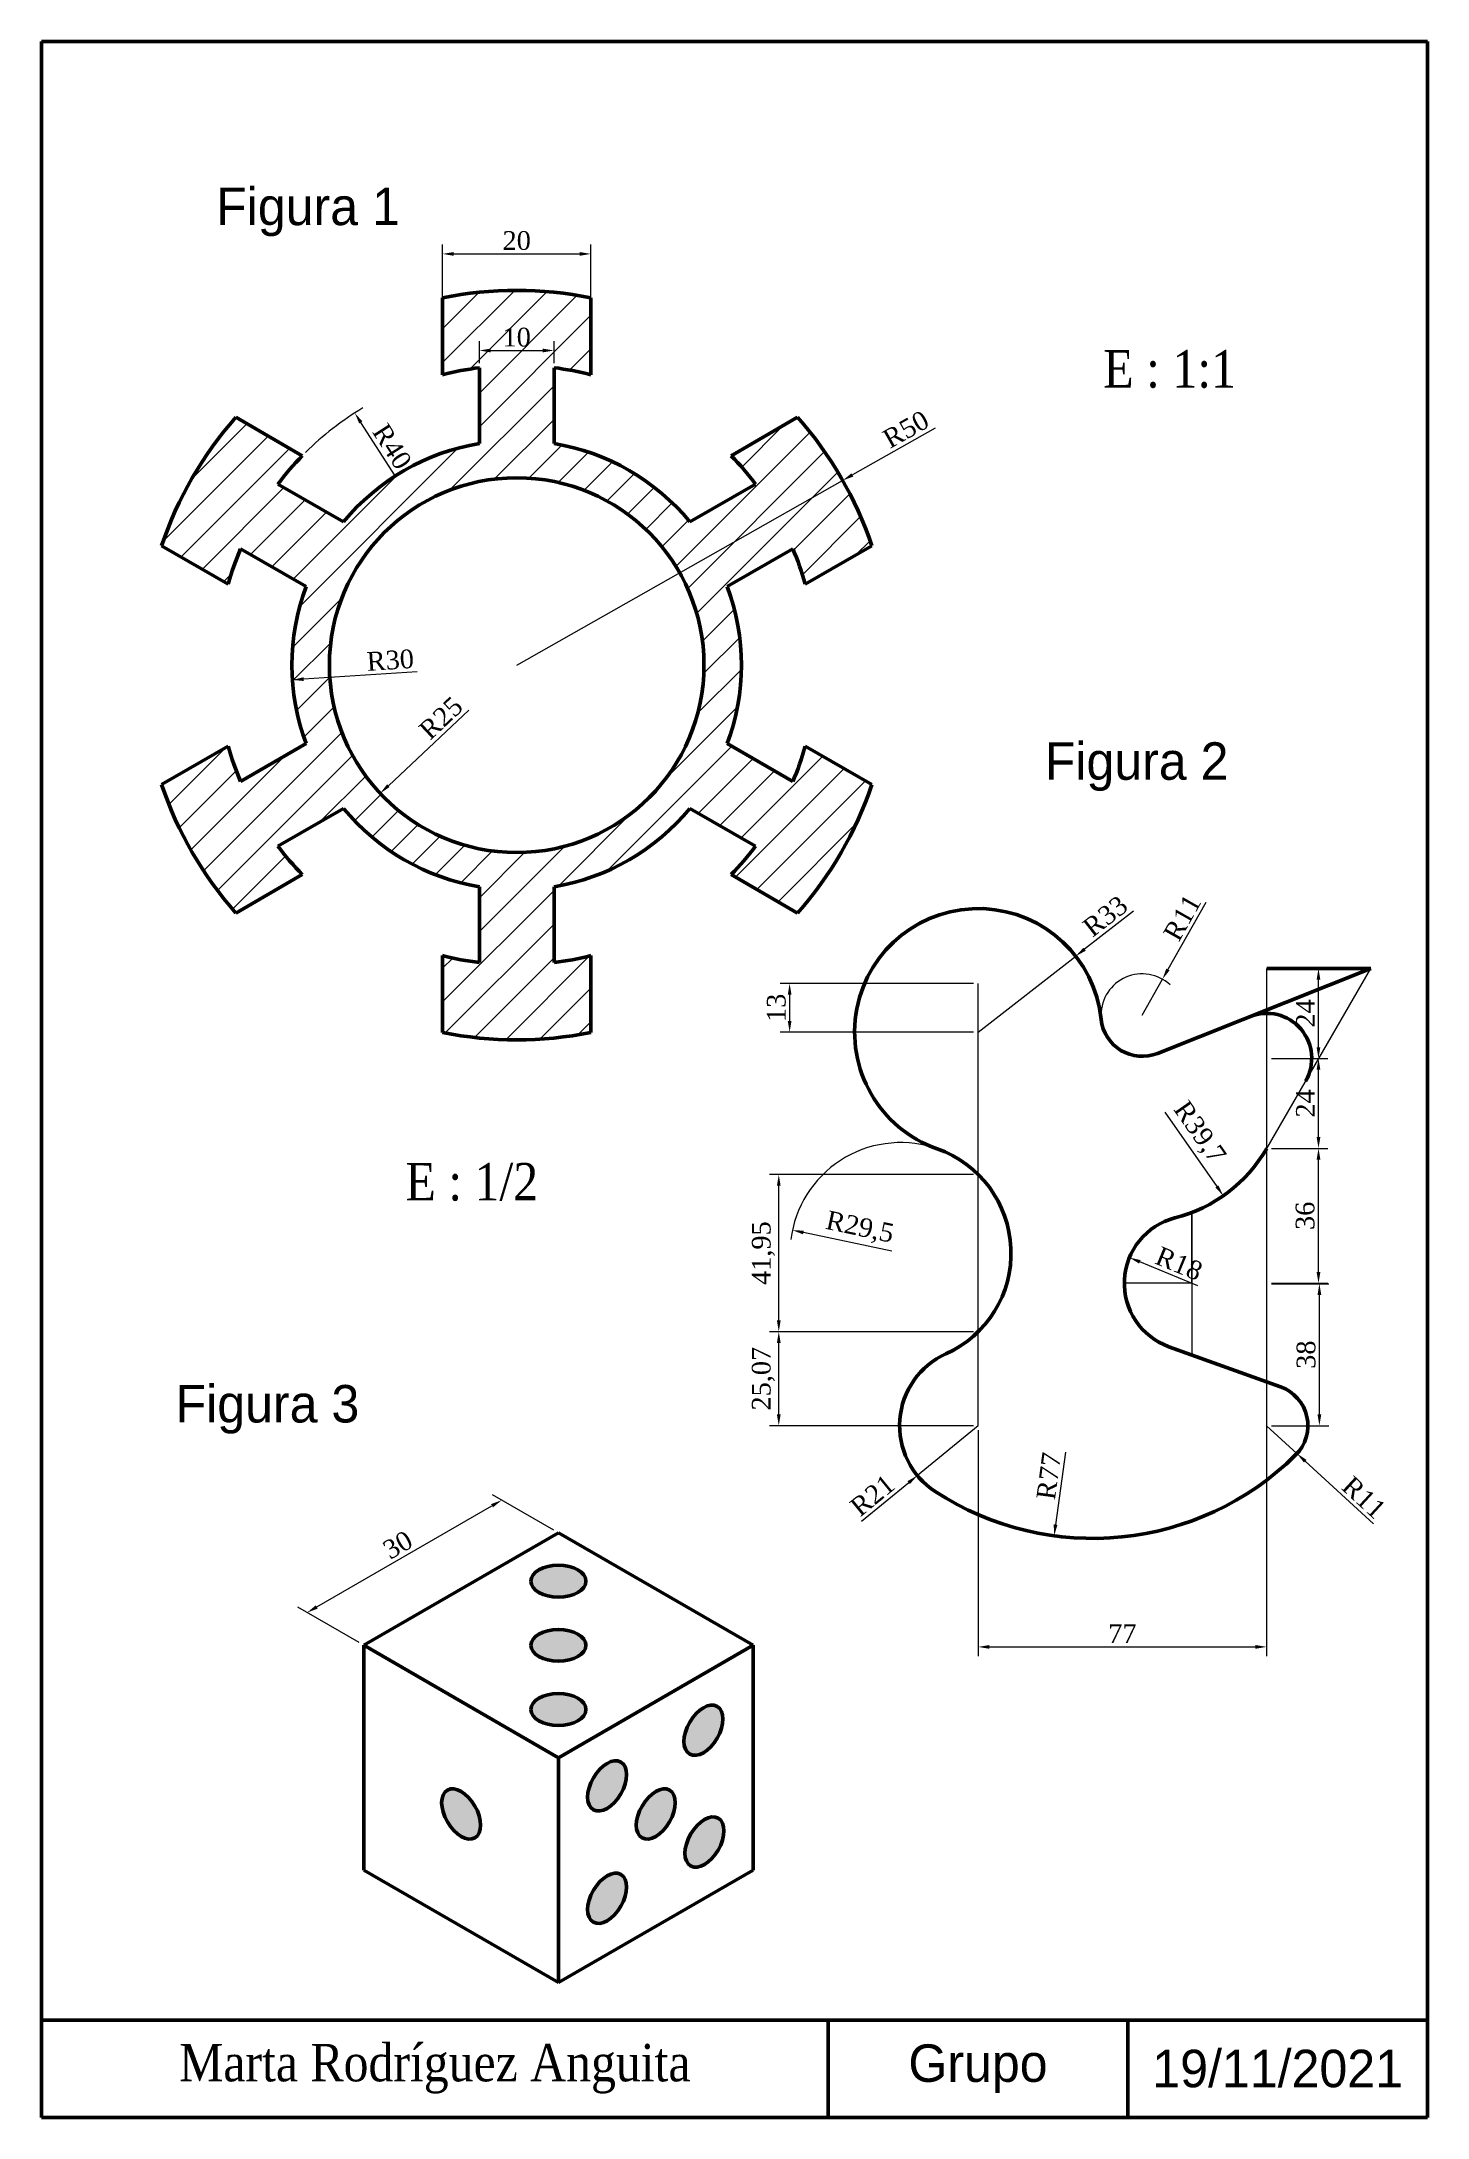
# Model space of a CAD drawing. Header units: millimetres. Extents: x 20 to 205, y 10 to 287.
import ezdxf

# ---------------------------------------------------------------- set-up
doc = ezdxf.new("R2010")
doc.units = ezdxf.units.MM
for name, color, linetype, lineweight in [('Auxiliares', 2, 'Continuous', 15), ('Cajetín', 1, 'Continuous', 50), ('Contorno', 7, 'Continuous', 50), ('Cotas', 4, 'Continuous', 15), ('Sombreado', 6, 'Continuous', 15), ('Textos', 5, 'Continuous', 15)]:
    doc.layers.add(name, color=color, linetype=linetype, lineweight=lineweight)
doc.styles.add('Estilo cotas', font='times.ttf')
doc.styles.add('Estilo1', font='GARA.TTF')
doc.styles.add('Estilo2', font='FORTE.TTF')
doc.dimstyles.new('Acotación', dxfattribs={"dimtxt": 2.5, "dimasz": 1.5, "dimexe": 1.25, "dimexo": 0.625, "dimgap": 0.5, "dimtad": 1, "dimtxsty": 'Estilo cotas', "dimcen": 2.5, "dimclrd": 256, "dimclre": 256, "dimadec": 0, "dimazin": 0, "dimtfac": 1, "dimtmove": 0, "dimatfit": 3, "dimfxl": 1, "dimlwd": -1, "dimlwe": -1, "dimarcsym": 0})

# ---------------------------------------------------------------- blocks, each defined once
blk = doc.blocks.new('*D7')
at = {"layer": 'Cotas', "transparency": 16777216}
for p, q in [((56.75, 78.12), (80.13, 91.62)), ((88.38, 88.36), (80.18, 93.09)), ((62.39, 73.36), (54.2, 78.09))]:
    blk.add_line(p, q, dxfattribs=at)
for points in [[(80.01, 91.84), (80.26, 91.4), (81.43, 92.37)], [(56.62, 78.34), (56.87, 77.9), (55.45, 77.37)]]:
    blk.add_solid(points, dxfattribs=at)
at = {"layer": 'Defpoints', "color": 0, "transparency": 16777216}
for p in [(81.43, 92.37), (89, 88), (63.02, 73)]:
    blk.add_point(p, dxfattribs=at)
at = {"layer": 'Cotas', "color": 0, "transparency": 16777216, "insert": (67.55, 86.4), "char_height": 2.5, "attachment_point": 5, "rotation": 30, "style": 'Estilo cotas'}
blk.add_mtext('30', dxfattribs=at)
blk = doc.blocks.new('*D9')
at = {"layer": 'Cotas', "transparency": 16777216}
for p, q in [((139.28, 235.42), (128.24, 229.17)), ((83.43, 203.79), (126.93, 228.43))]:
    blk.add_line(p, q, dxfattribs=at)
blk.add_solid([(128.12, 229.39), (128.36, 228.95), (126.93, 228.43)], dxfattribs=at)
at = {"layer": 'Defpoints', "color": 0, "transparency": 16777216}
for p in [(126.93, 228.43), (83.43, 203.79)]:
    blk.add_point(p, dxfattribs=at)
at = {"layer": 'Cotas', "color": 0, "transparency": 16777216, "insert": (135.38, 235.25), "char_height": 2.5, "attachment_point": 5, "rotation": 29.5272, "style": 'Estilo cotas'}
blk.add_mtext('R50', dxfattribs=at)
blk = doc.blocks.new('*D10')
at = {"layer": 'Cotas', "transparency": 16777216}
blk.add_line((77.03, 197.78), (66.3, 187.7), dxfattribs=at)
blk.add_solid([(66.13, 187.88), (66.47, 187.52), (65.2, 186.68)], dxfattribs=at)
at = {"layer": 'Defpoints', "color": 0, "transparency": 16777216}
for p in [(83.43, 203.79), (65.2, 186.68)]:
    blk.add_point(p, dxfattribs=at)
at = {"layer": 'Cotas', "color": 0, "transparency": 16777216, "insert": (73.32, 196.73), "char_height": 2.5, "attachment_point": 5, "rotation": 43.1951, "style": 'Estilo cotas'}
blk.add_mtext('R25', dxfattribs=at)
blk = doc.blocks.new('*D11')
at = {"layer": 'Cotas', "transparency": 16777216}
blk.add_line((70.15, 202.91), (54.99, 201.92), dxfattribs=at)
blk.add_solid([(54.97, 202.17), (55.01, 201.67), (53.49, 201.82)], dxfattribs=at)
at = {"layer": 'Defpoints', "color": 0, "transparency": 16777216}
for p in [(83.43, 203.79), (53.49, 201.82)]:
    blk.add_point(p, dxfattribs=at)
at = {"layer": 'Cotas', "color": 0, "transparency": 16777216, "insert": (66.56, 204.45), "char_height": 2.5, "attachment_point": 5, "rotation": 3.7647, "style": 'Estilo cotas'}
blk.add_mtext('R30', dxfattribs=at)
blk = doc.blocks.new('*D12')
at = {"layer": 'Cotas', "transparency": 16777216}
blk.add_line((67.19, 229.06), (62.62, 236.18), dxfattribs=at)
blk.add_arc((83.43, 203.79), 40, 120.9286, 134.7825, dxfattribs=at)
blk.add_solid([(62.83, 236.31), (62.41, 236.04), (61.81, 237.44)], dxfattribs=at)
at = {"layer": 'Defpoints', "color": 0, "transparency": 16777216}
for p in [(61.81, 237.44), (83.43, 203.79)]:
    blk.add_point(p, dxfattribs=at)
at = {"layer": 'Cotas', "color": 0, "transparency": 16777216, "insert": (66.8, 232.95), "char_height": 2.5, "attachment_point": 5, "rotation": 302.7191, "style": 'Estilo cotas'}
blk.add_mtext('R40', dxfattribs=at)
blk = doc.blocks.new('*D13')
at = {"layer": 'Cotas', "transparency": 16777216}
for p, q in [((73.53, 248.3), (73.53, 259.91)), ((75.03, 258.66), (91.82, 258.66)), ((93.32, 248.3), (93.32, 259.91))]:
    blk.add_line(p, q, dxfattribs=at)
for points in [[(75.03, 258.91), (75.03, 258.41), (73.53, 258.66)], [(91.82, 258.91), (91.82, 258.41), (93.32, 258.66)]]:
    blk.add_solid(points, dxfattribs=at)
at = {"layer": 'Defpoints', "color": 0, "transparency": 16777216}
for p in [(93.32, 258.66), (73.53, 247.67), (93.32, 247.67)]:
    blk.add_point(p, dxfattribs=at)
at = {"layer": 'Cotas', "color": 0, "transparency": 16777216, "insert": (83.43, 260.43), "char_height": 2.5, "attachment_point": 5, "style": 'Estilo cotas'}
blk.add_mtext('20', dxfattribs=at)
blk = doc.blocks.new('*D14')
at = {"layer": 'Cotas', "transparency": 16777216}
for p, q in [((78.45, 244.1), (78.45, 247.02)), ((88.41, 244.1), (88.41, 247.02)), ((79.95, 245.77), (86.91, 245.77))]:
    blk.add_line(p, q, dxfattribs=at)
for points in [[(79.95, 246.02), (79.95, 245.52), (78.45, 245.77)], [(86.91, 246.02), (86.91, 245.52), (88.41, 245.77)]]:
    blk.add_solid(points, dxfattribs=at)
at = {"layer": 'Defpoints', "color": 0, "transparency": 16777216}
for p in [(88.41, 245.77), (78.45, 243.48), (88.41, 243.48)]:
    blk.add_point(p, dxfattribs=at)
at = {"layer": 'Cotas', "color": 0, "transparency": 16777216, "insert": (83.43, 247.54), "char_height": 2.5, "attachment_point": 5, "style": 'Estilo cotas'}
blk.add_mtext('10', dxfattribs=at)
blk = doc.blocks.new('*D17')
at = {"layer": 'Cotas', "transparency": 16777216}
for p, q in [((175.41, 172.13), (170.36, 163.19)), ((166.92, 157.09), (169.62, 161.88))]:
    blk.add_line(p, q, dxfattribs=at)
blk.add_arc((166.92, 157.09), 5.5, 47.5154, 179.4437, dxfattribs=at)
blk.add_solid([(170.14, 163.31), (170.58, 163.07), (169.62, 161.88)], dxfattribs=at)
at = {"layer": 'Defpoints', "color": 0, "transparency": 16777216}
for p in [(169.62, 161.88), (166.92, 157.09)]:
    blk.add_point(p, dxfattribs=at)
at = {"layer": 'Cotas', "color": 0, "transparency": 16777216, "insert": (172.26, 170.1), "char_height": 2.5, "attachment_point": 5, "rotation": 60.5371, "style": 'Estilo cotas'}
blk.add_mtext('R11', dxfattribs=at)
blk = doc.blocks.new('*D18')
at = {"layer": 'Cotas', "transparency": 16777216}
blk.add_line((156.67, 98.79), (155.36, 89.1), dxfattribs=at)
blk.add_solid([(155.11, 89.14), (155.61, 89.07), (155.16, 87.62)], dxfattribs=at)
at = {"layer": 'Defpoints', "color": 0, "transparency": 16777216}
for p in [(160.32, 125.77), (155.16, 87.62)]:
    blk.add_point(p, dxfattribs=at)
at = {"layer": 'Cotas', "color": 0, "transparency": 16777216, "insert": (154.44, 95.59), "char_height": 2.5, "attachment_point": 5, "rotation": 82.2869, "style": 'Estilo cotas'}
blk.add_mtext('R77', dxfattribs=at)
blk = doc.blocks.new('*D19')
at = {"layer": 'Cotas', "transparency": 16777216}
for p, q in [((183.53, 102.31), (187.58, 98.59)), ((197.78, 89.19), (188.68, 97.57))]:
    blk.add_line(p, q, dxfattribs=at)
blk.add_solid([(188.85, 97.75), (188.51, 97.39), (187.58, 98.59)], dxfattribs=at)
at = {"layer": 'Defpoints', "color": 0, "transparency": 16777216}
for p in [(183.53, 102.31), (187.58, 98.59)]:
    blk.add_point(p, dxfattribs=at)
at = {"layer": 'Cotas', "color": 0, "transparency": 16777216, "insert": (196.53, 92.73), "char_height": 2.5, "attachment_point": 5, "rotation": 317.3619, "style": 'Estilo cotas'}
blk.add_mtext('R11', dxfattribs=at)
blk = doc.blocks.new('*D20')
at = {"layer": 'Cotas', "transparency": 16777216}
blk.add_line((169.95, 144.12), (176.88, 134.22), dxfattribs=at)
blk.add_solid([(177.09, 134.37), (176.68, 134.08), (177.74, 133)], dxfattribs=at)
at = {"layer": 'Defpoints', "color": 0, "transparency": 16777216}
for p in [(166.35, 149.25), (177.74, 133)]:
    blk.add_point(p, dxfattribs=at)
at = {"layer": 'Cotas', "color": 0, "transparency": 16777216, "insert": (174.42, 141.33), "char_height": 2.5, "attachment_point": 5, "rotation": 305.0094, "style": 'Estilo cotas'}
blk.add_mtext('R39,7', dxfattribs=at)
blk = doc.blocks.new('*D21')
at = {"layer": 'Cotas', "transparency": 16777216}
for p, q in [((165.76, 170.98), (159.23, 165.88)), ((145.03, 154.81), (158.05, 164.96))]:
    blk.add_line(p, q, dxfattribs=at)
blk.add_solid([(159.07, 166.08), (159.38, 165.68), (158.05, 164.96)], dxfattribs=at)
at = {"layer": 'Defpoints', "color": 0, "transparency": 16777216}
for p in [(158.05, 164.96), (145.03, 154.81)]:
    blk.add_point(p, dxfattribs=at)
at = {"layer": 'Cotas', "color": 0, "transparency": 16777216, "insert": (162, 170.29), "char_height": 2.5, "attachment_point": 5, "rotation": 37.9484, "style": 'Estilo cotas'}
blk.add_mtext('R33', dxfattribs=at)
blk = doc.blocks.new('*D22')
at = {"layer": 'Cotas', "transparency": 16777216}
blk.add_line((174.35, 120.98), (166.6, 124.17), dxfattribs=at)
blk.add_solid([(166.7, 124.4), (166.51, 123.94), (165.21, 124.74)], dxfattribs=at)
at = {"layer": 'Defpoints', "color": 0, "transparency": 16777216}
for p in [(165.21, 124.74), (173.53, 121.31)]:
    blk.add_point(p, dxfattribs=at)
at = {"layer": 'Cotas', "color": 0, "transparency": 16777216, "insert": (171.84, 123.93), "char_height": 2.5, "attachment_point": 5, "rotation": 337.5874, "style": 'Estilo cotas'}
blk.add_mtext('R18', dxfattribs=at)
blk = doc.blocks.new('*D23')
at = {"layer": 'Cotas', "transparency": 16777216}
for p, q in [((145.03, 102.31), (136.91, 95.66)), ((129.45, 89.55), (135.75, 94.71))]:
    blk.add_line(p, q, dxfattribs=at)
blk.add_solid([(135.59, 94.9), (135.91, 94.51), (136.91, 95.66)], dxfattribs=at)
at = {"layer": 'Defpoints', "color": 0, "transparency": 16777216}
for p in [(145.03, 102.31), (136.91, 95.66)]:
    blk.add_point(p, dxfattribs=at)
at = {"layer": 'Cotas', "color": 0, "transparency": 16777216, "insert": (130.91, 93.01), "char_height": 2.5, "attachment_point": 5, "rotation": 39.3189, "style": 'Estilo cotas'}
blk.add_mtext('R21', dxfattribs=at)
blk = doc.blocks.new('*D24')
at = {"layer": 'Cotas', "transparency": 16777216}
blk.add_line((133.48, 125.58), (121.7, 128.08), dxfattribs=at)
blk.add_arc((134.66, 125.33), 14.75, 73.0436, 172.8829, dxfattribs=at)
blk.add_solid([(121.75, 128.33), (121.65, 127.84), (120.23, 128.39)], dxfattribs=at)
at = {"layer": 'Defpoints', "color": 0, "transparency": 16777216}
for p in [(120.23, 128.39), (134.66, 125.33)]:
    blk.add_point(p, dxfattribs=at)
at = {"layer": 'Cotas', "color": 0, "transparency": 16777216, "insert": (129.2, 128.59), "char_height": 2.5, "attachment_point": 5, "rotation": 348.0273, "style": 'Estilo cotas'}
blk.add_mtext('R29,5', dxfattribs=at)
blk = doc.blocks.new('*D25')
at = {"layer": 'Cotas', "transparency": 16777216}
for p, q in [((145.03, 101.69), (145.03, 71.54)), ((183.53, 101.69), (183.53, 71.54)), ((146.53, 72.79), (182.03, 72.79))]:
    blk.add_line(p, q, dxfattribs=at)
for points in [[(146.53, 73.04), (146.53, 72.54), (145.03, 72.79)], [(182.03, 73.04), (182.03, 72.54), (183.53, 72.79)]]:
    blk.add_solid(points, dxfattribs=at)
at = {"layer": 'Defpoints', "color": 0, "transparency": 16777216}
for p in [(145.03, 102.31), (183.53, 102.31), (183.53, 72.79)]:
    blk.add_point(p, dxfattribs=at)
at = {"layer": 'Cotas', "color": 0, "transparency": 16777216, "insert": (164.28, 74.57), "char_height": 2.5, "attachment_point": 5, "style": 'Estilo cotas'}
blk.add_mtext('77', dxfattribs=at)
blk = doc.blocks.new('*D26')
at = {"layer": 'Cotas', "transparency": 16777216}
for p, q in [((144.41, 161.31), (118.61, 161.31)), ((119.86, 159.81), (119.86, 156.31)), ((144.41, 154.81), (118.61, 154.81))]:
    blk.add_line(p, q, dxfattribs=at)
for points in [[(119.61, 159.81), (120.11, 159.81), (119.86, 161.31)], [(119.61, 156.31), (120.11, 156.31), (119.86, 154.81)]]:
    blk.add_solid(points, dxfattribs=at)
at = {"layer": 'Defpoints', "color": 0, "transparency": 16777216}
for p in [(145.03, 161.31), (119.86, 154.81), (145.03, 154.81)]:
    blk.add_point(p, dxfattribs=at)
at = {"layer": 'Cotas', "color": 0, "transparency": 16777216, "insert": (118.09, 158.06), "char_height": 2.5, "attachment_point": 5, "rotation": 90, "style": 'Estilo cotas'}
blk.add_mtext('13', dxfattribs=at)
blk = doc.blocks.new('*D27')
at = {"layer": 'Cotas', "transparency": 16777216}
for p, q in [((144.41, 114.85), (117.16, 114.85)), ((118.41, 103.81), (118.41, 113.35)), ((144.41, 102.31), (117.16, 102.31))]:
    blk.add_line(p, q, dxfattribs=at)
for points in [[(118.16, 113.35), (118.66, 113.35), (118.41, 114.85)], [(118.16, 103.81), (118.66, 103.81), (118.41, 102.31)]]:
    blk.add_solid(points, dxfattribs=at)
at = {"layer": 'Defpoints', "color": 0, "transparency": 16777216}
for p in [(118.41, 114.85), (145.03, 114.85), (145.03, 102.31)]:
    blk.add_point(p, dxfattribs=at)
at = {"layer": 'Cotas', "color": 0, "transparency": 16777216, "insert": (116.36, 108.58), "char_height": 2.5, "attachment_point": 5, "rotation": 90, "style": 'Estilo cotas'}
blk.add_mtext('25,07', dxfattribs=at)
blk = doc.blocks.new('*D28')
at = {"layer": 'Cotas', "transparency": 16777216}
for p, q in [((144.41, 135.82), (117.16, 135.82)), ((118.41, 116.35), (118.41, 134.32)), ((144.41, 114.85), (117.16, 114.85))]:
    blk.add_line(p, q, dxfattribs=at)
for points in [[(118.16, 134.32), (118.66, 134.32), (118.41, 135.82)], [(118.16, 116.35), (118.66, 116.35), (118.41, 114.85)]]:
    blk.add_solid(points, dxfattribs=at)
at = {"layer": 'Defpoints', "color": 0, "transparency": 16777216}
for p in [(118.41, 135.82), (145.03, 135.82), (145.03, 114.85)]:
    blk.add_point(p, dxfattribs=at)
at = {"layer": 'Cotas', "color": 0, "transparency": 16777216, "insert": (116.36, 125.33), "char_height": 2.5, "attachment_point": 5, "rotation": 90, "style": 'Estilo cotas'}
blk.add_mtext('41,95', dxfattribs=at)
blk = doc.blocks.new('*D29')
at = {"layer": 'Cotas', "transparency": 16777216}
for p, q in [((184.16, 121.25), (191.82, 121.25)), ((190.57, 103.81), (190.57, 119.75)), ((184.16, 102.31), (191.82, 102.31))]:
    blk.add_line(p, q, dxfattribs=at)
for points in [[(190.32, 119.75), (190.82, 119.75), (190.57, 121.25)], [(190.32, 103.81), (190.82, 103.81), (190.57, 102.31)]]:
    blk.add_solid(points, dxfattribs=at)
at = {"layer": 'Defpoints', "color": 0, "transparency": 16777216}
for p in [(183.53, 121.25), (190.57, 121.25), (183.53, 102.31)]:
    blk.add_point(p, dxfattribs=at)
at = {"layer": 'Cotas', "color": 0, "transparency": 16777216, "insert": (188.8, 111.78), "char_height": 2.5, "attachment_point": 5, "rotation": 90, "style": 'Estilo cotas'}
blk.add_mtext('38', dxfattribs=at)
blk = doc.blocks.new('*D30')
at = {"layer": 'Cotas', "transparency": 16777216}
for p, q in [((184.16, 139.31), (191.7, 139.31)), ((190.45, 122.81), (190.45, 137.81)), ((184.16, 121.31), (191.7, 121.31))]:
    blk.add_line(p, q, dxfattribs=at)
for points in [[(190.2, 137.81), (190.7, 137.81), (190.45, 139.31)], [(190.2, 122.81), (190.7, 122.81), (190.45, 121.31)]]:
    blk.add_solid(points, dxfattribs=at)
at = {"layer": 'Defpoints', "color": 0, "transparency": 16777216}
for p in [(183.53, 139.31), (190.45, 139.31), (183.53, 121.31)]:
    blk.add_point(p, dxfattribs=at)
at = {"layer": 'Cotas', "color": 0, "transparency": 16777216, "insert": (188.67, 130.31), "char_height": 2.5, "attachment_point": 5, "rotation": 90, "style": 'Estilo cotas'}
blk.add_mtext('36', dxfattribs=at)
blk = doc.blocks.new('*D31')
at = {"layer": 'Cotas', "transparency": 16777216}
for p, q in [((184.16, 151.31), (191.7, 151.31)), ((190.45, 140.81), (190.45, 149.81)), ((184.16, 139.31), (191.7, 139.31))]:
    blk.add_line(p, q, dxfattribs=at)
for points in [[(190.2, 149.81), (190.7, 149.81), (190.45, 151.31)], [(190.2, 140.81), (190.7, 140.81), (190.45, 139.31)]]:
    blk.add_solid(points, dxfattribs=at)
at = {"layer": 'Defpoints', "color": 0, "transparency": 16777216}
for p in [(183.53, 151.31), (190.45, 151.31), (183.53, 139.31)]:
    blk.add_point(p, dxfattribs=at)
at = {"layer": 'Cotas', "color": 0, "transparency": 16777216, "insert": (188.7, 145.31), "char_height": 2.5, "attachment_point": 5, "rotation": 90, "style": 'Estilo cotas'}
blk.add_mtext('24', dxfattribs=at)
blk = doc.blocks.new('*D32')
at = {"layer": 'Cotas', "transparency": 16777216}
for p, q in [((184.16, 163.31), (191.7, 163.31)), ((190.45, 152.81), (190.45, 161.81)), ((184.16, 151.31), (191.7, 151.31))]:
    blk.add_line(p, q, dxfattribs=at)
for points in [[(190.2, 161.81), (190.7, 161.81), (190.45, 163.31)], [(190.2, 152.81), (190.7, 152.81), (190.45, 151.31)]]:
    blk.add_solid(points, dxfattribs=at)
at = {"layer": 'Defpoints', "color": 0, "transparency": 16777216}
for p in [(183.53, 163.31), (190.45, 163.31), (183.53, 151.31)]:
    blk.add_point(p, dxfattribs=at)
at = {"layer": 'Cotas', "color": 0, "transparency": 16777216, "insert": (188.7, 157.31), "char_height": 2.5, "attachment_point": 5, "rotation": 90, "style": 'Estilo cotas'}
blk.add_mtext('24', dxfattribs=at)

msp = doc.modelspace()

# ---------------------------------------------------------------- hatches: boundary and pattern name
at = {"layer": 'Sombreado'}
h = msp.add_hatch(dxfattribs=at)
h.set_pattern_fill('ANSI31', color=256)
h.paths.add_polyline_path([(120.2912, 219.3172, -0.03128058), (121.9405, 214.5971), (130.821, 219.7243, 0.09993869), (120.926, 236.863), (112.0455, 231.7358, -0.03128058), (115.3086, 227.9474), (106.5573, 222.8948, 0.18028533), (88.4113, 233.3714), (88.4113, 243.4765, -0.03128058), (93.3237, 242.5449), (93.3237, 252.7992, 0.09993869), (73.5336, 252.7992), (73.5336, 242.5449, -0.03128058), (78.446, 243.4765), (78.446, 233.3714, 0.18028533), (60.3, 222.8948), (51.5487, 227.9474, -0.03128058), (54.8118, 231.7358), (45.9313, 236.863, 0.09993869), (36.0363, 219.7243), (44.9168, 214.5971, -0.03128058), (46.5661, 219.3172), (55.3174, 214.2647, 0.18028533), (55.3174, 193.3115), (46.5661, 188.2589, -0.03128058), (44.9168, 192.979), (36.0363, 187.8519, 0.09993869), (45.9313, 170.7132), (54.8118, 175.8403, -0.03128058), (51.5487, 179.6288), (60.3, 184.6813, 0.18028533), (78.446, 174.2047), (78.446, 164.0996, -0.03128058), (73.5336, 165.0313), (73.5336, 154.777, 0.09993869), (93.3237, 154.777), (93.3237, 165.0313, -0.03128058), (88.4113, 164.0996), (88.4113, 174.2047, 0.18028533), (106.5573, 184.6813), (115.3086, 179.6288, -0.03128058), (112.0455, 175.8403), (120.926, 170.7132, 0.09993869), (130.821, 187.8519), (121.9405, 192.979, -0.03128058), (120.2912, 188.2589), (111.5399, 193.3115, 0.18028533), (111.5399, 214.2647)])
h.paths.add_polyline_path([(108.4287, 203.7881, -1), (58.4287, 203.7881, -1)], flags=16)
at = {"layer": 'Sombreado', "ltscale": 0.5}
h = msp.add_hatch(color=256, dxfattribs=at)
h.dxf.hatch_style = 1
edge = h.paths.add_edge_path()
edge.add_ellipse((76.0096, 50.5), major_axis=(1.8371, -3.182), ratio=0.57735027, start_angle=0, end_angle=360)
edge = h.paths.add_edge_path()
edge.add_ellipse((89, 64.4393), major_axis=(-3.6742, 0), ratio=0.57735027, start_angle=0, end_angle=360)
edge = h.paths.add_edge_path()
edge.add_ellipse((89, 73), major_axis=(-3.6742, 0), ratio=0.57735027, start_angle=0, end_angle=360)
edge = h.paths.add_edge_path()
edge.add_ellipse((89, 81.5607), major_axis=(-3.6742, 0), ratio=0.57735027, start_angle=0, end_angle=360)
edge = h.paths.add_edge_path()
edge.add_ellipse((108.3534, 61.6737), major_axis=(-1.8371, -3.182), ratio=0.57735027, start_angle=0, end_angle=360)
edge = h.paths.add_edge_path()
edge.add_ellipse((95.4952, 54.25), major_axis=(-1.8371, -3.182), ratio=0.57735027, start_angle=0, end_angle=360)
edge = h.paths.add_edge_path()
edge.add_ellipse((101.9904, 50.5), major_axis=(-1.8371, -3.182), ratio=0.57735027, start_angle=0, end_angle=360)
edge = h.paths.add_edge_path()
edge.add_ellipse((108.4856, 46.75), major_axis=(-1.8371, -3.182), ratio=0.57735027, start_angle=0, end_angle=360)
edge = h.paths.add_edge_path()
edge.add_ellipse((95.4952, 39.25), major_axis=(-1.8371, -3.182), ratio=0.57735027, start_angle=0, end_angle=360)

# ---------------------------------------------------------------- linework, layer by layer
at = {"layer": 'Auxiliares', "ltscale": 0.5}
for p, q in [((145.0342, 154.8119), (145.0342, 161.3119)), ((183.5342, 151.3119), (183.5342, 163.3119)), ((183.5342, 139.3119), (197.4342, 163.3119)), ((145.0342, 145.8119), (145.0342, 154.8119)), ((183.5342, 139.3119), (183.5342, 151.3119)), ((145.0342, 119.8119), (145.0342, 145.8119)), ((183.5342, 121.3119), (183.5342, 139.3119)), ((145.0342, 102.3119), (145.0342, 119.8119)), ((183.5342, 95.0528), (183.5342, 121.3119))]:
    msp.add_line(p, q, dxfattribs=at)
at = {"layer": 'Auxiliares'}
for p, q in [((181.3118, 156.9003), (197.4342, 163.3119)), ((173.5342, 121.3119), (173.5342, 130.7483)), ((173.5342, 130.7483), (173.5342, 111.7487)), ((173.5342, 121.3119), (164.5342, 121.3119))]:
    msp.add_line(p, q, dxfattribs=at)
at = {"layer": 'Cajetín', "ltscale": 0.5}
for p, q in [((205, 287), (20, 287)), ((20, 287), (20, 10)), ((205, 10), (205, 287)), ((20, 10), (20, 23)), ((20, 23), (125, 23)), ((125, 23), (125, 10)), ((125, 23), (165, 23)), ((165, 23), (165, 10)), ((165, 23), (205, 23)), ((20, 10), (205, 10))]:
    msp.add_line(p, q, dxfattribs=at)
at = {"layer": 'Contorno', "ltscale": 0.5}
for p, q in [((73.5336, 242.5449), (73.5336, 252.7992)), ((93.3237, 242.5449), (93.3237, 252.7992)), ((78.446, 233.3714), (78.446, 243.4765)), ((88.4113, 233.3714), (88.4113, 243.4765)), ((54.8118, 231.7358), (45.9313, 236.863)), ((112.0455, 231.7358), (120.926, 236.863)), ((60.3, 222.8948), (51.5487, 227.9474)), ((106.5573, 222.8948), (115.3086, 227.9474)), ((44.9168, 214.5971), (36.0363, 219.7243)), ((55.3174, 214.2647), (46.5661, 219.3172)), ((111.5399, 214.2647), (120.2912, 219.3172)), ((121.9405, 214.5971), (130.821, 219.7243)), ((44.9168, 192.979), (36.0363, 187.8519)), ((55.3174, 193.3115), (46.5661, 188.2589)), ((111.5399, 193.3115), (120.2912, 188.2589)), ((121.9405, 192.979), (130.821, 187.8519)), ((60.3, 184.6813), (51.5487, 179.6288)), ((106.5573, 184.6813), (115.3086, 179.6288)), ((54.8118, 175.8403), (45.9313, 170.7132)), ((112.0455, 175.8403), (120.926, 170.7132)), ((78.446, 174.2047), (78.446, 164.0996)), ((88.4113, 174.2047), (88.4113, 164.0996)), ((73.5336, 165.0313), (73.5336, 154.777)), ((93.3237, 165.0313), (93.3237, 154.777)), ((197.4342, 163.3119), (168.948, 151.9835)), ((183.5342, 163.3119), (197.4342, 163.3119)), ((185.3938, 107.488), (170.4913, 112.8419)), ((63.0192, 73), (89, 88)), ((89, 88), (114.9808, 73)), ((63.0192, 73), (89, 58)), ((63.0192, 43), (63.0192, 73)), ((114.9808, 73), (89, 58)), ((114.9808, 73), (114.9808, 43)), ((89, 58), (89, 28)), ((89, 28), (63.0192, 43)), ((114.9808, 43), (89, 28))]:
    msp.add_line(p, q, dxfattribs=at)
msp.add_circle((83.4287, 203.7881), 25, dxfattribs=at)
for centre, radius, start, end in [((83.4287, 203.7881), 50, 78.58577, 101.41423), ((83.4287, 203.7881), 40, 97.155648, 104.322292), ((83.4287, 203.7881), 40, 75.677708, 82.844352), ((83.4287, 203.7881), 50, 138.58577, 161.41423), ((83.4287, 203.7881), 50, 18.58577, 41.41423), ((83.4287, 203.7881), 30, 99.560384, 140.439616), ((83.4287, 203.7881), 30, 39.560384, 80.439616), ((83.4287, 203.7881), 40, 135.677708, 142.844352), ((83.4287, 203.7881), 40, 37.155648, 44.322292), ((83.4287, 203.7881), 40, 157.155648, 164.322292), ((83.4287, 203.7881), 40, 15.677708, 22.844352), ((83.4287, 203.7881), 30, 159.560384, 200.439616), ((83.4287, 203.7881), 30, 339.560384, 20.439616), ((83.4287, 203.7881), 40, 195.677708, 202.844352), ((83.4287, 203.7881), 40, 337.155648, 344.322292), ((83.4287, 203.7881), 50, 198.58577, 221.41423), ((83.4287, 203.7881), 50, 318.58577, 341.41423), ((83.4287, 203.7881), 30, 219.560384, 260.439616), ((83.4287, 203.7881), 30, 279.560384, 320.439616), ((83.4287, 203.7881), 40, 217.155648, 224.322292), ((83.4287, 203.7881), 40, 315.677708, 322.844352), ((145.0342, 154.8119), 16.5, 5.954617, 250.615811), ((83.4287, 203.7881), 40, 255.677708, 262.844352), ((83.4287, 203.7881), 40, 277.155648, 284.322292), ((166.9155, 157.0942), 5.5, 185.954617, 291.686693), ((183.5342, 151.3119), 6.0141, 329.922007, 111.686693), ((83.4287, 203.7881), 50, 258.58577, 281.41423), ((166.3535, 149.2539), 19.85, 284.412371, 329.943084), ((173.5342, 121.3119), 9, 104.412371, 250.238503), ((145.0342, 102.3119), 10.5, 114.25311, 236.904626), ((183.5342, 102.3119), 5.5, 314.697591, 70.238503), ((160.3232, 125.7692), 38.5, 236.904626, 314.697591)]:
    msp.add_arc(centre, radius, start, end, dxfattribs=at)
at = {"layer": 'Contorno'}
msp.add_arc((134.6623, 125.3333), 14.75, 294.25311, 70.615811, dxfattribs=at)
at = {"layer": 'Contorno', "ltscale": 0.5}
for centre, major_axis in [((89, 81.5607), (-3.6742, 0)), ((89, 73), (-3.6742, 0)), ((89, 64.4393), (-3.6742, 0)), ((108.3534, 61.6737), (-1.8371, -3.182)), ((95.4952, 54.25), (-1.8371, -3.182)), ((76.0096, 50.5), (1.8371, -3.182)), ((101.9904, 50.5), (-1.8371, -3.182)), ((108.4856, 46.75), (-1.8371, -3.182)), ((95.4952, 39.25), (-1.8371, -3.182))]:
    msp.add_ellipse(centre, major_axis=major_axis, ratio=0.57735027, dxfattribs=at)

# ---------------------------------------------------------------- texts
at = {"layer": 'Textos', "ltscale": 0.5, "char_height": 5, "attachment_point": 5}
for s, width, insert, style in [('Figura 1', 47.805603, (55.5728, 264.2469), 'Estilo2'), ('Figura 2', 47.805603, (166.1738, 190.2399), 'Estilo2'), ('Figura 3', 47.805603, (50.1539, 104.4812), 'Estilo2'), ('Marta Rodríguez Anguita', 105, (72.5, 16.5), 'Estilo1'), ('Grupo', 40, (145, 16.5), 'Estilo2'), ('19/11/2021', 40, (185, 16.5), 'Estilo2')]:
    msp.add_mtext_dynamic_manual_height_columns(s, width=width, gutter_width=12.5, heights=[0], dxfattribs=dict(at, insert=insert, style=style))
at = {"layer": 'Textos', "char_height": 5, "attachment_point": 1, "style": 'Estilo1'}
for s, insert in [('E : 1:1', (161.7238, 245.8311)), ('E : 1/2', (68.579, 137.3644))]:
    msp.add_mtext_dynamic_manual_height_columns(s, width=34.064374, gutter_width=12.5, heights=[0], dxfattribs=dict(at, insert=insert))

# ---------------------------------------------------------------- dimensions: what is measured, and where the dimension line sits
at = {"layer": 'Cotas'}
for base, p1, p2, text, picture, middle in [((93.3237, 258.658), (73.5336, 247.672), (93.3237, 247.672), '20', '*D13', (83.4287, 260.4296)), ((88.4113, 245.7654), (78.446, 243.4765), (88.4113, 243.4765), '10', '*D14', (83.4287, 247.537))]:
    dim = msp.add_linear_dim(base=base, p1=p1, p2=p2, text=text, dimstyle='Acotación', dxfattribs=at)
    dim.commit()
    dim.dimension.update_dxf_attribs({"geometry": picture, "text_midpoint": middle})
for mpoint, picture, middle in [((61.8078, 237.4413), '*D12', (65.3101, 231.9899)), ((126.9347, 228.4299), '*D9', (136.2528, 233.7077)), ((53.4934, 201.8183), '*D11', (66.6792, 202.6859)), ((65.203, 186.676), '*D10', (74.5356, 195.4384))]:
    dim = msp.add_radius_dim(center=(83.4287, 203.7881), mpoint=mpoint, dimstyle='Acotación', dxfattribs=at)
    dim.commit()
    dim.dimension.update_dxf_attribs({"geometry": picture, "text_midpoint": middle, "dimtype": 164})
for center, mpoint, picture, middle in [((145.0342, 154.8119), (158.0456, 164.9586), '*D21', (161.9966, 170.2864)), ((145.0342, 102.3119), (136.9111, 95.6587), '*D23', (130.913, 93.008))]:
    dim = msp.add_radius_dim(center=center, mpoint=mpoint, dimstyle='Acotación', override={"dimlfac": 2}, dxfattribs=at)
    dim.commit()
    dim.dimension.update_dxf_attribs({"geometry": picture, "text_midpoint": middle})
for center, mpoint, picture, middle in [((166.9155, 157.0942), (169.6208, 161.8829), '*D17', (173.7793, 169.2442)), ((166.3535, 149.2539), (177.7417, 132.9957), '*D20', (172.7328, 140.1466)), ((134.6623, 125.3333), (120.2332, 128.3931), '*D24', (128.774, 126.582)), ((160.3232, 125.7692), (155.156, 87.6176), '*D18', (156.2039, 95.3548)), ((173.5342, 121.3119), (165.2141, 124.7433), '*D22', (171.1666, 122.2884)), ((183.5342, 102.3119), (187.5803, 98.5864), '*D19', (195.3398, 91.4416))]:
    dim = msp.add_radius_dim(center=center, mpoint=mpoint, dimstyle='Acotación', override={"dimlfac": 2}, dxfattribs=at)
    dim.commit()
    dim.dimension.update_dxf_attribs({"geometry": picture, "text_midpoint": middle, "dimtype": 164})
for base, p1, p2, picture, middle in [((119.8642, 154.8119), (145.0342, 161.3119), (145.0342, 154.8119), '*D26', (118.0926, 158.0619)), ((190.4458, 163.3119), (183.5342, 151.3119), (183.5342, 163.3119), '*D32', (188.6958, 157.3119)), ((190.4458, 151.3119), (183.5342, 139.3119), (183.5342, 151.3119), '*D31', (188.6958, 145.3119)), ((118.4128, 135.8207), (145.0342, 114.8459), (145.0342, 135.8207), '*D28', (116.3554, 125.3333)), ((118.4128, 114.8459), (145.0342, 102.3119), (145.0342, 114.8459), '*D27', (116.3554, 108.5789))]:
    dim = msp.add_linear_dim(base=base, p1=p1, p2=p2, angle=90, dimstyle='Acotación', override={"dimlfac": 2}, dxfattribs=at)
    dim.commit()
    dim.dimension.update_dxf_attribs({"geometry": picture, "text_midpoint": middle})
for base, p1, p2, text, picture, middle in [((190.4458, 139.3056), (183.5342, 121.3119), (183.5306, 139.3056), '36', '*D30', (188.6741, 130.3087)), ((190.5708, 121.2485), (183.5342, 102.3119), (183.5342, 121.2485), '38', '*D29', (188.7991, 111.7802))]:
    dim = msp.add_linear_dim(base=base, p1=p1, p2=p2, angle=90, text=text, dimstyle='Acotación', override={"dimlfac": 2}, dxfattribs=at)
    dim.commit()
    dim.dimension.update_dxf_attribs({"geometry": picture, "text_midpoint": middle})
dim = msp.add_linear_dim(base=(183.5342, 72.7918), p1=(145.0342, 102.3119), p2=(183.5342, 102.3119), dimstyle='Acotación', override={"dimlfac": 2}, dxfattribs=at)
dim.commit()
dim.dimension.update_dxf_attribs({"geometry": '*D25', "text_midpoint": (164.2842, 74.567)})
dim = msp.add_aligned_dim(p1=(63.0192, 73), p2=(89, 88), distance=7.569, dimstyle='Acotación', dxfattribs=at)
dim.commit()
dim.dimension.update_dxf_attribs({"geometry": '*D7', "text_midpoint": (67.5548, 86.4042)})

doc.saveas('drawing.dxf')
